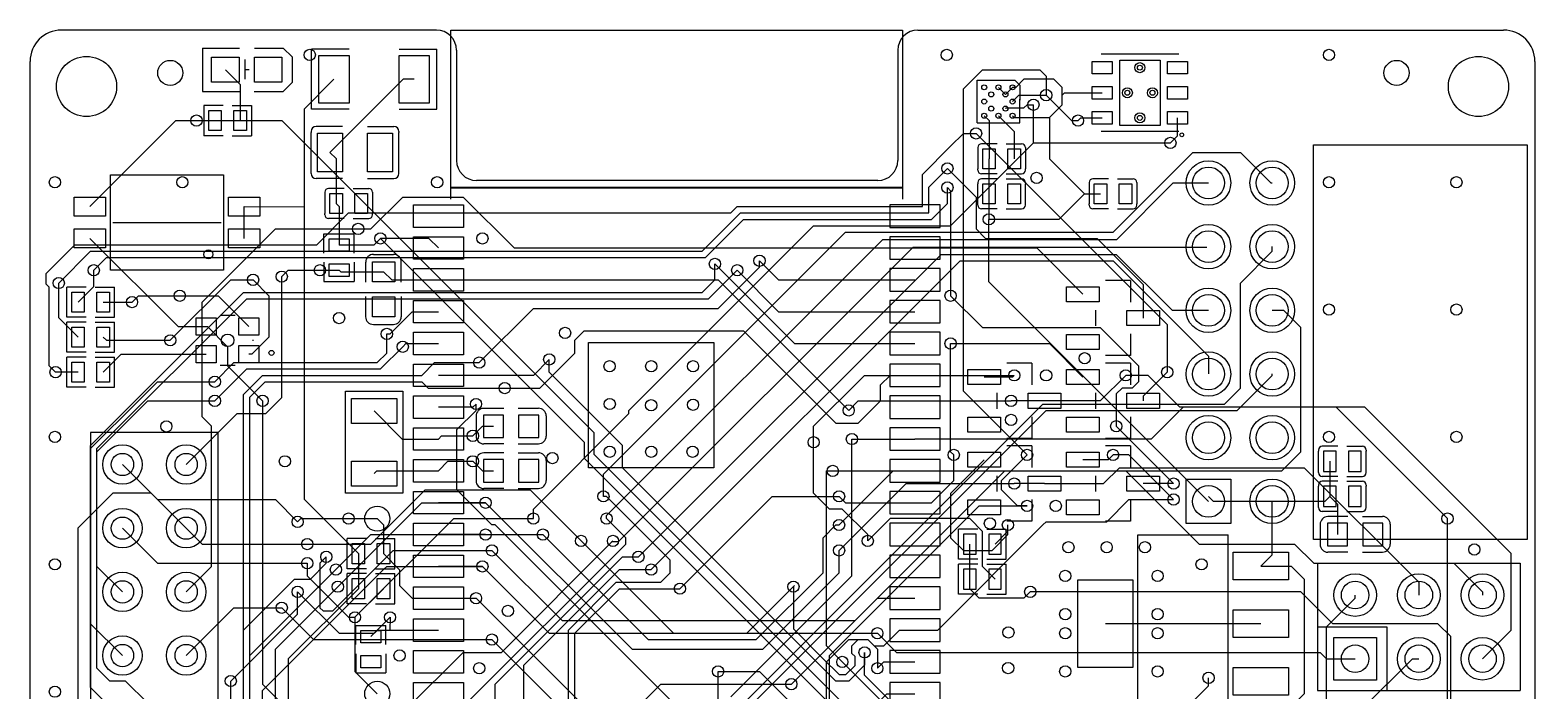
# Model space of a CAD drawing. Header units: millimetres. Extents: x 0 to 60, y 0 to 60.
# Drawn here: x 0 to 60, y 33.6 to 60 of the extents above; entities that cross this region are included whole.
import ezdxf

# ---------------------------------------------------------------- set-up
doc = ezdxf.new("R2010")
doc.units = ezdxf.units.MM

msp = doc.modelspace()

# ---------------------------------------------------------------- linework, layer by layer
for points in [[(15.999, 60), (1.25, 60)], [(16.2, 60), (15.999, 60)], [(35.4, 60), (58.75, 60)], [(6.871, 59.284), (8.344, 59.284)], [(6.871, 59.284), (6.871, 57.556)], [(8.56, 58.826), (8.56, 58.039)], [(8.953, 59.284), (10.096, 59.284)], [(10.096, 59.284), (10.452, 58.928), (10.452, 57.912), (10.096, 57.556)], [(12.716, 59.239), (11.216, 59.239)], [(11.216, 56.839), (11.216, 59.239)], [(14.716, 59.239), (16.216, 59.239)], [(16.216, 56.839), (16.216, 59.239)], [(17, 59.2), (17, 54.801)], [(34.6, 59.2), (34.6, 54.801)], [(42.701, 59.05), (45.8, 59.05)], [(0, 1.25), (0, 58.75)], [(7.785, 58.42), (8.374, 57.831), (8.374, 56.388)], [(8.56, 58.428), (8.735, 58.428)], [(39.751, 43.053), (37.211, 45.593), (37.211, 57.658), (37.973, 58.42), (40.259, 58.42), (40.513, 58.166), (40.513, 57.404)], [(60, 58.75), (60, 1.25)], [(12.116, 58.039), (10.922, 56.845), (10.922, 41.283), (13.089, 39.116)], [(15.316, 58.039), (14.874, 58.039), (11.953, 55.118)], [(37.759, 56.301), (37.759, 58), (39.258, 58), (39.458, 57.8), (39.458, 57.2)], [(38.891, 57.433), (38.608, 57.716)], [(39.174, 57.716), (38.891, 57.433)], [(39.174, 56.584), (39.243, 56.515), (40.64, 56.515), (41.148, 57.023), (41.148, 57.716), (40.825, 58.039), (39.624, 58.039), (39.301, 57.716), (39.174, 57.716)], [(6.871, 57.556), (8.344, 57.556)], [(8.928, 57.556), (10.096, 57.556)], [(20.066, 40.513), (20.066, 40.894), (23.876, 44.704), (23.876, 44.831), (25.273, 46.228), (31.242, 52.197), (36.703, 52.197), (40.005, 55.499), (40.005, 57.023)], [(37.759, 56.301), (39.458, 56.301), (39.458, 57.251)], [(38.891, 56.867), (38.92, 56.896), (39.624, 56.896), (39.751, 57.023), (40.005, 57.023)], [(39.174, 57.15), (39.428, 57.404), (40.513, 57.404)], [(40.513, 57.404), (41.529, 56.388), (41.783, 56.388)], [(41.148, 57.401), (41.247, 57.501), (42.751, 57.501)], [(6.923, 56.988), (6.923, 55.788)], [(7.693, 56.988), (6.923, 56.988)], [(8.053, 56.988), (8.823, 56.988)], [(8.823, 56.988), (8.823, 55.788)], [(12.716, 56.839), (11.216, 56.839)], [(14.716, 56.839), (16.216, 56.839)], [(38.042, 56.584), (38.235, 56.391), (38.235, 54.864)], [(38.608, 56.584), (39.235, 55.956), (39.235, 54.864)], [(40.64, 56.515), (40.64, 54.864), (42.037, 53.467), (42.68, 53.467)], [(41.783, 56.388), (41.897, 56.502), (42.751, 56.502)], [(45.466, 55.499), (45.75, 55.783), (45.75, 56.5)], [(1.016, 46.355), (0.762, 46.609), (0.762, 49.743), (0.635, 49.87), (0.635, 50.292), (1.778, 51.435), (11.43, 51.435), (12.7, 52.705), (27.94, 52.705), (28.194, 52.959), (35.577, 52.959), (35.577, 54.246), (36.703, 55.372), (37.211, 55.88), (37.719, 55.88)], [(2.388, 52.959), (5.817, 56.388), (6.634, 56.388)], [(6.634, 56.388), (7.374, 56.388)], [(6.634, 56.388), (10.033, 56.388), (22.479, 43.942), (22.479, 43.086), (32.545, 33.02), (39.116, 33.02), (41.783, 30.353), (42.164, 30.353), (44.577, 27.94), (44.577, 25.019), (45.339, 24.257)], [(11.203, 55.958), (11.203, 55.918)], [(11.203, 54.318), (11.203, 55.918)], [(12.453, 56.158), (11.403, 56.158)], [(13.453, 56.158), (14.503, 56.158)], [(14.703, 55.958), (14.703, 55.918)], [(14.703, 54.318), (14.703, 55.918)], [(37.719, 55.88), (45.339, 48.26), (45.339, 46.355)], [(45.8, 55.95), (42.7, 55.95)], [(7.693, 55.788), (6.923, 55.788)], [(8.053, 55.788), (8.823, 55.788)], [(37.785, 55.314), (37.785, 55.264)], [(37.785, 55.264), (37.785, 54.464)], [(38.555, 55.464), (37.935, 55.464)], [(38.915, 55.464), (39.535, 55.464)], [(39.685, 55.314), (39.685, 55.264)], [(39.685, 55.264), (39.685, 54.464)], [(40.005, 55.499), (45.466, 55.499)], [(11.953, 55.118), (12.2, 54.872), (12.2, 53.086)], [(22.86, 41.402), (22.86, 42.291), (32.512, 51.943), (43.18, 51.943), (46.355, 55.118), (48.26, 55.118), (49.477, 53.901), (49.525, 53.901)], [(38.235, 53.467), (38.235, 53.467), (38.235, 54.864)], [(1.143, 49.911), (2.413, 51.181), (26.797, 51.181), (28.321, 52.705), (35.833, 52.705), (35.833, 53.74), (36.576, 54.483)], [(11.203, 54.278), (11.203, 54.318)], [(12.453, 54.078), (11.403, 54.078)], [(13.453, 54.078), (14.503, 54.078)], [(14.703, 54.298), (14.703, 54.318)], [(14.703, 54.278), (14.703, 54.318)], [(33.8, 54), (17.8, 54)], [(36.576, 54.483), (37.719, 53.34), (37.719, 52.07), (38.1, 51.689), (42.545, 51.689), (44.379, 49.855), (44.379, 48.514)], [(37.785, 54.414), (37.785, 54.464)], [(38.555, 54.264), (37.935, 54.264)], [(38.555, 54.067), (37.935, 54.067)], [(38.915, 54.264), (39.535, 54.264)], [(38.915, 54.067), (39.535, 54.067)], [(39.685, 54.414), (39.685, 54.464)], [(43, 54.067), (42.38, 54.067)], [(43.36, 54.067), (43.98, 54.067)], [(2.54, 50.419), (3.048, 50.927), (26.924, 50.927), (28.448, 52.451), (35.941, 52.451), (36.576, 53.086), (36.576, 53.721)], [(11.75, 53.536), (11.75, 53.486)], [(11.75, 53.486), (11.75, 52.686)], [(12.52, 53.686), (11.9, 53.686)], [(12.88, 53.686), (13.5, 53.686)], [(13.65, 53.536), (13.65, 53.486)], [(13.65, 53.486), (13.65, 52.686)], [(34.798, 53.259), (34.798, 53.721), (16.764, 53.721)], [(16.764, 53.721), (16.764, 53.259)], [(22.987, 40.513), (22.987, 40.64), (33.995, 51.648), (43.327, 51.648), (45.583, 53.901), (46.985, 53.901)], [(36.576, 53.721), (36.703, 53.594), (36.703, 49.403)], [(37.785, 53.917), (37.785, 53.867)], [(37.785, 53.067), (37.785, 53.867)], [(38.227, 52.451), (38.235, 52.459), (38.235, 53.467)], [(42.037, 53.467), (41.021, 52.451), (38.227, 52.451)], [(39.685, 53.917), (39.685, 53.867)], [(39.685, 53.067), (39.685, 53.867)], [(42.23, 53.917), (42.23, 53.867)], [(42.23, 53.867), (42.23, 53.067)], [(44.13, 53.917), (44.13, 53.867)], [(44.13, 53.867), (44.13, 53.067)], [(8.534, 51.689), (8.534, 52.959)], [(8.534, 52.959), (10.922, 52.944)], [(12.2, 53.086), (12.319, 52.967), (12.319, 51.427)], [(13.081, 52.07), (13.589, 52.07), (14.859, 53.34), (17.272, 53.34), (19.304, 51.308), (35.281, 51.308)], [(37.785, 53.017), (37.785, 53.067)], [(38.555, 52.867), (37.935, 52.867)], [(38.915, 52.867), (39.535, 52.867)], [(39.685, 53.017), (39.685, 53.067)], [(42.23, 53.017), (42.23, 53.067)], [(43, 52.867), (42.38, 52.867)], [(43.36, 52.867), (43.98, 52.867)], [(44.13, 53.017), (44.13, 53.067)], [(3.302, 52.324), (7.62, 52.324)], [(11.75, 52.636), (11.75, 52.686)], [(12.52, 52.486), (11.9, 52.486)], [(12.88, 52.486), (13.5, 52.486)], [(13.65, 52.636), (13.65, 52.686)], [(46.985, 41.201), (38.227, 49.962), (38.227, 52.451)], [(2.388, 51.689), (5.9, 48.176), (7.023, 48.176)], [(6.223, 37.592), (7.239, 38.608), (7.239, 44.196), (6.858, 44.577), (6.858, 49.149), (9.779, 52.07), (13.081, 52.07)], [(11.718, 51.877), (12.918, 51.877)], [(11.718, 51.107), (11.718, 51.877)], [(16.281, 51.308), (15.9, 51.689), (13.97, 51.689), (13.708, 51.427), (12.319, 51.427)], [(12.918, 51.107), (12.918, 51.877)], [(13.97, 51.689), (22.098, 43.561), (22.098, 42.926), (32.385, 32.639), (38.862, 32.639), (41.783, 29.718), (42.037, 29.718)], [(13.692, 51.054), (14.492, 51.054)], [(22.606, 27.305), (40.386, 45.085), (47.625, 45.085), (48.26, 45.72), (48.26, 49.911), (49.526, 51.177), (49.526, 51.362)], [(23.18, 39.596), (23.467, 39.596), (35.207, 51.336), (46.924, 51.336)], [(24.257, 38.989), (36.322, 51.054), (43.307, 51.054), (45.539, 48.822), (46.986, 48.822)], [(35.281, 51.308), (40.137, 51.308), (41.981, 49.464)], [(1.913, 49.149), (2.54, 49.776), (2.54, 50.419)], [(3.683, 32.512), (2.413, 33.782), (2.413, 42.799), (2.413, 43.434), (8.255, 49.276), (8.509, 49.53), (26.797, 49.53), (27.305, 50.038), (27.305, 50.673)], [(3.683, 29.972), (4.699, 30.988), (4.699, 33.147), (3.81, 34.036), (3.175, 34.036), (2.667, 34.544), (2.667, 43.307), (8.636, 49.276), (27.051, 49.276), (28.194, 50.419)], [(10.033, 50.165), (10.287, 50.419), (11.557, 50.419)], [(11.557, 50.419), (12.319, 50.427)], [(11.718, 50.747), (11.718, 49.977)], [(12.319, 50.427), (12.39, 50.358), (14.097, 50.358)], [(12.918, 50.747), (12.918, 49.977)], [(13.382, 49.944), (13.382, 50.744)], [(14.802, 49.944), (14.802, 50.744)], [(17.907, 46.736), (20.066, 48.895), (26.797, 48.895), (27.432, 48.895), (29.083, 50.546), (29.083, 50.8)], [(24.765, 38.481), (37.084, 50.8), (43.18, 50.8), (46.986, 46.994), (46.986, 46.282)], [(27.305, 50.673), (30.48, 47.498), (35.281, 47.498)], [(28.194, 50.419), (29.845, 48.768), (35.281, 48.768)], [(29.083, 50.8), (29.845, 50.038), (35.281, 50.038)], [(1.913, 47.752), (1.143, 48.522), (1.143, 49.911)], [(5.588, 47.625), (8.001, 50.038), (8.89, 50.038)], [(6.223, 42.672), (8.255, 44.704), (9.398, 44.704), (10.033, 45.339), (10.033, 50.165)], [(8.89, 50.038), (9.525, 49.403), (9.525, 47.752), (8.847, 47.074), (8.725, 47.074)], [(11.718, 49.977), (12.918, 49.977)], [(14.097, 50.358), (14.417, 50.038), (16.281, 50.038)], [(16.281, 50.038), (27.432, 50.038), (32.639, 44.831)], [(43.879, 50.014), (42.879, 50.014)], [(43.879, 50.014), (43.879, 49.15)], [(1.462, 48.549), (1.462, 49.749)], [(2.232, 49.749), (1.462, 49.749)], [(2.592, 49.749), (3.362, 49.749)], [(3.362, 48.549), (3.362, 49.749)], [(4.064, 49.149), (4.318, 49.403), (5.969, 49.403)], [(5.969, 49.403), (7.496, 49.403), (8.725, 48.176)], [(13.376, 49.368), (13.376, 48.568)], [(14.796, 49.368), (14.796, 48.568)], [(36.703, 49.403), (37.973, 48.133), (42.672, 48.133), (44.196, 46.609), (44.196, 45.974), (44.069, 45.847)], [(36.703, 49.403), (37.973, 48.133), (42.672, 48.133), (44.196, 46.609), (44.196, 45.974), (43.942, 45.72), (43.542, 45.72), (43.307, 45.485), (43.307, 44.196)], [(2.913, 49.149), (2.913, 49.149), (4.064, 49.149)], [(7.573, 48.625), (7.945, 48.625)], [(7.872, 48.625), (8.177, 48.625)], [(14.224, 47.879), (14.351, 47.879), (15.24, 48.768), (16.281, 48.768)], [(30.353, 33.909), (38.862, 42.418), (49.911, 42.418), (50.673, 43.18), (50.673, 48.133), (49.985, 48.821), (49.525, 48.821)], [(42.479, 48.828), (42.479, 48.2)], [(2.232, 48.549), (1.462, 48.549)], [(1.462, 47.152), (1.462, 48.352)], [(2.232, 48.352), (1.462, 48.352)], [(2.592, 48.549), (3.362, 48.549)], [(2.592, 48.352), (3.362, 48.352)], [(3.362, 47.152), (3.362, 48.352)], [(7.023, 48.176), (7.069, 48.176), (7.874, 47.371), (7.874, 46.609), (9.271, 45.212)], [(13.686, 48.259), (14.486, 48.259)], [(18.923, 45.72), (20.32, 45.72), (21.717, 47.117), (21.717, 47.625), (22.098, 48.006), (28.448, 48.006), (32.131, 44.323), (33.02, 44.323), (33.909, 45.212), (33.909, 45.847), (34.29, 46.228), (35.281, 46.228)], [(2.913, 47.752), (3.04, 47.625), (5.588, 47.625)], [(6.875, 47.604), (6.875, 47.646)], [(6.875, 47.604), (6.875, 47.646)], [(7.366, 45.974), (8.128, 46.736), (13.843, 46.736), (14.224, 47.117), (14.224, 47.879)], [(8.875, 47.646), (8.875, 47.604)], [(8.875, 47.646), (8.875, 47.604)], [(14.859, 47.371), (14.986, 47.498), (16.281, 47.498)], [(36.703, 47.498), (40.645, 47.498), (41.981, 46.162)], [(36.83, 43.053), (36.703, 43.18), (36.703, 47.498)], [(43.879, 47.878), (43.879, 47.014)], [(2.232, 47.152), (1.462, 47.152)], [(1.462, 45.755), (1.462, 46.955)], [(2.232, 46.955), (1.462, 46.955)], [(2.592, 47.152), (3.362, 47.152)], [(2.592, 46.955), (3.362, 46.955)], [(2.913, 46.355), (3.632, 47.074), (7.023, 47.074)], [(3.362, 45.755), (3.362, 46.955)], [(7.366, 45.212), (8.636, 46.482), (13.97, 46.482), (14.859, 47.371)], [(20.701, 46.863), (20.066, 46.228), (16.281, 46.228)], [(33.274, 35.179), (33.274, 34.671), (32.639, 34.036), (32.131, 34.036), (23.622, 42.545), (23.622, 43.434), (20.701, 46.355), (20.701, 46.863)], [(43.879, 47.014), (42.879, 47.014)], [(1.913, 46.355), (1.913, 46.355), (1.016, 46.355)], [(6.223, 29.972), (8.509, 32.258), (8.509, 45.466), (9.271, 46.228), (15.621, 46.228), (16.129, 46.736), (17.907, 46.736)], [(8.177, 46.625), (7.573, 46.625)], [(28.956, 30.734), (28.956, 33.274), (40.513, 44.831), (48.133, 44.831), (49.526, 46.224), (49.526, 46.282)], [(31.242, 43.561), (31.242, 44.196), (33.147, 46.101), (33.274, 46.228), (39.243, 46.228)], [(39.243, 46.228), (39.177, 46.162), (38.044, 46.162)], [(39.942, 46.712), (38.942, 46.712)], [(39.942, 46.712), (39.942, 45.848)], [(43.688, 46.228), (42.672, 45.212), (40.442, 45.212)], [(43.879, 46.712), (42.879, 46.712)], [(56.515, 40.513), (52.07, 44.958), (45.847, 44.958), (44.577, 46.228), (43.688, 46.228)], [(43.879, 46.712), (43.879, 45.848)], [(45.339, 46.355), (44.379, 45.395), (44.379, 45.212)], [(2.232, 45.755), (1.462, 45.755)], [(3.683, 35.052), (2.413, 36.322), (2.413, 43.053), (2.413, 43.307), (4.318, 45.212), (5.08, 45.974), (7.366, 45.974)], [(2.592, 45.755), (3.362, 45.755)], [(6.223, 27.432), (8.763, 29.972), (8.763, 44.577), (8.763, 45.358), (9.377, 45.972), (9.379, 45.974), (15.621, 45.974), (15.875, 45.72), (18.923, 45.72)], [(3.683, 37.592), (2.667, 38.608), (2.667, 43.18), (4.699, 45.212), (7.366, 45.212)], [(9.271, 45.212), (9.271, 33.909), (14.224, 28.956)], [(17.78, 45.085), (17.653, 44.958), (16.281, 44.958)], [(26.543, 33.147), (25.654, 33.147), (18.542, 40.259), (18.415, 40.259), (17.907, 40.767), (17.018, 41.656), (17.018, 44.069), (17.78, 44.831), (17.78, 45.085)], [(32.639, 44.831), (33.02, 45.212), (39.116, 45.212)], [(38.542, 45.526), (38.542, 44.898)], [(40.442, 45.212), (39.116, 45.212)], [(42.479, 45.526), (42.479, 44.898)], [(13.716, 44.811), (14.839, 43.688), (16.281, 43.688)], [(17.781, 44.602), (17.781, 43.802)], [(18.891, 44.912), (18.091, 44.912)], [(19.467, 44.918), (20.267, 44.918)], [(20.576, 44.608), (20.576, 43.808)], [(57.912, 34.925), (59.055, 36.068), (59.055, 39.116), (53.213, 44.958), (45.974, 44.958), (44.704, 43.688), (35.281, 43.688)], [(39.942, 44.576), (39.942, 43.712)], [(43.879, 44.576), (43.879, 43.712)], [(16.281, 43.688), (16.408, 43.815), (17.653, 43.815)], [(17.653, 43.815), (18.034, 44.196), (18.476, 44.196)], [(43.307, 44.196), (45.593, 41.91)], [(18.891, 43.492), (18.091, 43.492)], [(19.467, 43.498), (20.267, 43.498)], [(27.94, 33.401), (32.766, 38.227), (32.766, 43.688)], [(33.401, 39.624), (33.401, 39.878), (32.385, 40.894), (31.877, 40.894), (31.242, 41.529), (31.242, 43.434), (31.242, 43.561)], [(32.766, 43.688), (35.281, 43.688)], [(39.942, 43.712), (38.942, 43.712)], [(39.942, 43.41), (38.942, 43.41)], [(39.942, 43.41), (39.942, 42.546)], [(43.879, 43.712), (42.879, 43.712)], [(43.879, 43.41), (42.879, 43.41)], [(43.879, 43.41), (43.879, 42.546)], [(51.374, 43.249), (51.374, 43.199)], [(52.144, 43.399), (51.524, 43.399)], [(52.504, 43.399), (53.124, 43.399)], [(53.274, 43.249), (53.274, 43.199)], [(3.683, 42.672), (5.08, 41.275), (9.779, 41.275), (10.668, 40.386)], [(16.281, 42.418), (16.662, 42.799), (17.653, 42.799)], [(17.653, 42.799), (18.034, 42.418), (18.476, 42.418)], [(17.781, 42.824), (17.781, 42.024)], [(18.891, 43.134), (18.091, 43.134)], [(19.467, 43.14), (20.267, 43.14)], [(20.576, 42.83), (20.576, 42.03)], [(35.281, 41.148), (35.941, 41.148), (36.83, 42.037), (36.83, 43.053)], [(38.044, 42.86), (36.703, 41.519), (36.703, 39.751), (37.211, 39.243), (38.354, 39.243), (38.989, 39.878), (38.989, 40.259)], [(39.751, 41.021), (39.37, 41.021), (38.735, 41.656), (38.735, 42.037), (39.751, 43.053)], [(43.18, 43.053), (42.987, 42.86), (41.981, 42.86)], [(45.593, 41.275), (43.815, 43.053), (43.18, 43.053)], [(51.374, 42.399), (51.374, 43.199)], [(51.824, 42.799), (51.824, 41.402)], [(53.274, 42.399), (53.274, 43.199)], [(13.716, 42.311), (13.823, 42.418), (16.281, 42.418)], [(32.385, 34.798), (31.75, 35.433), (31.75, 42.418), (32.004, 42.418)], [(32.004, 42.418), (35.281, 42.418)], [(32.258, 40.259), (34.417, 42.418), (43.688, 42.418), (46.609, 39.497), (50.419, 39.497), (51.181, 38.735), (56.769, 38.735), (57.912, 37.592), (57.912, 37.465)], [(38.542, 42.224), (38.542, 41.596)], [(40.442, 41.91), (42.799, 41.91), (43.434, 42.545), (50.8, 42.545), (55.372, 37.973), (55.372, 37.465)], [(42.479, 42.224), (42.479, 41.596)], [(51.374, 42.349), (51.374, 42.399)], [(52.144, 42.199), (51.524, 42.199)], [(52.144, 42.002), (51.524, 42.002)], [(52.504, 42.199), (53.124, 42.199)], [(52.504, 42.002), (53.124, 42.002)], [(53.274, 42.349), (53.274, 42.399)], [(6.223, 40.132), (4.826, 41.529), (3.302, 41.529), (1.905, 40.132), (1.905, 13.97), (1.27, 13.335), (1.27, 8.763)], [(11.049, 39.497), (13.589, 39.497), (15.113, 41.021), (15.748, 41.656), (19.939, 41.656), (21.971, 39.624)], [(18.891, 41.714), (18.091, 41.714)], [(19.467, 41.72), (20.267, 41.72)], [(21.463, 26.797), (21.463, 36.068), (23.368, 37.973), (25.146, 37.973), (25.527, 38.354), (25.527, 38.862), (22.987, 41.402), (22.86, 41.402)], [(25.908, 37.719), (29.591, 41.402), (32.258, 41.402)], [(32.258, 39.243), (34.925, 41.91), (39.243, 41.91)], [(32.258, 41.402), (32.512, 41.148), (35.281, 41.148)], [(40.442, 41.91), (39.243, 41.91)], [(45.593, 41.91), (44.379, 41.91)], [(49.525, 41.201), (47.191, 41.201), (46.99, 41.402)], [(51.824, 41.402), (51.623, 41.201), (49.525, 41.201)], [(51.374, 41.852), (51.374, 41.802)], [(51.374, 41.002), (51.374, 41.802)], [(51.824, 41.402), (52.134, 41.092), (52.134, 39.878)], [(53.274, 41.852), (53.274, 41.802)], [(53.274, 41.002), (53.274, 41.802)], [(12.271, 37.798), (15.621, 41.148), (18.161, 41.148)], [(18.161, 41.148), (16.281, 41.148)], [(18.161, 41.148), (24.003, 35.306), (29.21, 35.306), (32.258, 38.354), (32.258, 39.243)], [(32.543, 31.719), (31.877, 32.385), (31.877, 35.052), (37.846, 41.021), (39.751, 41.021)], [(35.281, 36.068), (36.195, 36.068), (40.386, 40.259), (40.513, 40.386), (42.926, 40.386), (43.815, 41.275), (45.593, 41.275)], [(39.942, 41.274), (39.942, 40.41)], [(43.879, 41.274), (43.879, 40.41)], [(49.073, 38.621), (49.525, 39.075), (49.525, 41.201)], [(51.374, 40.952), (51.374, 41.002)], [(52.144, 40.802), (51.524, 40.802)], [(52.504, 40.802), (53.124, 40.802)], [(53.274, 40.952), (53.274, 41.002)], [(10.668, 40.386), (10.795, 40.513), (12.7, 40.513)], [(12.7, 40.513), (13.843, 40.513)], [(12.954, 36.576), (16.891, 40.513), (19.939, 40.513), (20.066, 40.513)], [(13.843, 40.513), (14.089, 40.267), (14.089, 39.116)], [(15.621, 26.67), (16.383, 27.432), (16.85, 27.432), (17.018, 27.6), (17.018, 28.702), (17.272, 28.956), (17.272, 33.02), (23.749, 39.497), (23.749, 39.751), (22.987, 40.513)], [(20.447, 39.878), (24.638, 35.687), (28.956, 35.687), (31.623, 38.354), (31.623, 39.751), (32.131, 40.259), (32.258, 40.259)], [(38.473, 38.1), (37.973, 38.6), (37.973, 39.751), (37.973, 40.005), (37.465, 40.513), (34.29, 40.513), (33.401, 39.624)], [(38.473, 39.497), (38.989, 40.013), (38.989, 40.259)], [(39.942, 40.41), (38.942, 40.41)], [(43.879, 40.41), (42.879, 40.41)], [(51.181, 16.256), (56.515, 21.59), (56.515, 40.513)], [(51.436, 40.284), (51.436, 39.484)], [(52.546, 40.594), (51.746, 40.594)], [(53.122, 40.6), (53.922, 40.6)], [(54.231, 40.29), (54.231, 39.49)], [(3.683, 40.132), (5.08, 38.735), (11.049, 38.735)], [(6.223, 40.132), (6.858, 39.497), (11.049, 39.497)], [(12.192, 38.481), (13.589, 39.878), (18.161, 39.878)], [(12.638, 38.516), (12.638, 39.716)], [(13.408, 39.716), (12.638, 39.716)], [(12.954, 24.765), (12.954, 25.654), (15.621, 28.321), (15.621, 29.464), (14.986, 30.099), (14.986, 32.893), (17.272, 35.179), (18.796, 35.179), (23.241, 39.624)], [(13.768, 39.716), (14.538, 39.716)], [(14.538, 38.516), (14.538, 39.716)], [(18.161, 39.878), (16.281, 39.878)], [(18.161, 39.878), (20.447, 39.878)], [(21.971, 39.624), (25.654, 35.941), (27.94, 35.941), (28.575, 35.941), (30.48, 37.846)], [(37.022, 38.897), (37.022, 40.097)], [(37.792, 40.097), (37.022, 40.097)], [(38.152, 40.097), (38.922, 40.097)], [(38.922, 38.897), (38.922, 40.097)], [(44.174, 39.872), (47.774, 39.872)], [(44.174, 32.772), (44.174, 39.872)], [(47.774, 32.772), (47.774, 39.872)], [(11.811, 38.989), (11.557, 38.735), (11.557, 36.957), (11.684, 36.83), (12.065, 36.83), (14.478, 39.243), (18.415, 39.243)], [(13.089, 39.116), (13.089, 37.719)], [(14.089, 39.116), (14.732, 38.473), (14.732, 37.846), (15.24, 37.338), (16.281, 37.338)], [(18.415, 39.243), (21.209, 36.449), (32.893, 36.449), (33.782, 37.338), (35.281, 37.338)], [(37.473, 38.1), (37.473, 39.497)], [(52.546, 39.174), (51.746, 39.174)], [(53.122, 39.18), (53.922, 39.18)], [(6.223, 19.812), (8.509, 22.098), (8.509, 36.068), (10.541, 38.1), (11.176, 38.1), (11.811, 38.735), (11.811, 38.989)], [(8.763, 20.447), (8.763, 35.052), (12.192, 38.481)], [(9.271, 32.639), (9.271, 33.655), (14.097, 38.481), (14.224, 38.608), (18.034, 38.608)], [(11.049, 38.735), (11.049, 38.227), (12.573, 36.703), (12.7, 36.576), (12.954, 36.576)], [(13.408, 38.516), (12.638, 38.516)], [(13.768, 38.516), (14.538, 38.516)], [(18.034, 38.608), (16.281, 38.608)], [(16.637, 26.162), (18.669, 26.162), (20.066, 27.559), (20.066, 28.829), (20.229, 28.992), (20.672, 28.992), (20.828, 29.148), (20.828, 31.75), (19.685, 32.893), (19.685, 34.671), (23.495, 38.481), (24.765, 38.481)], [(17.653, 26.924), (18.542, 27.813), (18.542, 33.909), (23.622, 38.989), (24.257, 38.989)], [(18.034, 38.608), (20.701, 35.941), (33.782, 35.941)], [(37.792, 38.897), (37.022, 38.897)], [(37.022, 37.5), (37.022, 38.7)], [(37.792, 38.7), (37.022, 38.7)], [(38.152, 38.897), (38.922, 38.897)], [(38.152, 38.7), (38.922, 38.7)], [(49.073, 38.621), (50.277, 38.621), (50.8, 38.1), (50.8, 33.528), (50.292, 33.02), (46.863, 33.02), (45.72, 31.877), (45.72, 31.115), (44.958, 30.353), (44.323, 30.988), (41.933, 30.988), (40.292, 29.347), (40.292, 29.284), (39.99, 29.002), (38.776, 29.002)], [(38.922, 37.5), (38.922, 38.7)], [(51.332, 38.735), (59.412, 38.735)], [(51.332, 38.735), (51.332, 33.655)], [(59.412, 38.735), (59.412, 33.655)], [(6.223, 19.812), (8.509, 22.098), (8.509, 36.068), (10.541, 38.1), (11.176, 38.1), (11.43, 38.354)], [(9.779, 20.447), (9.779, 35.306), (12.319, 37.846)], [(12.638, 37.119), (12.638, 38.319)], [(13.408, 38.319), (12.638, 38.319)], [(13.768, 38.319), (14.538, 38.319)], [(14.538, 37.119), (14.538, 38.319)], [(39.878, 37.592), (39.624, 37.338), (37.846, 37.338), (37.473, 37.711), (37.473, 38.1)], [(13.089, 37.719), (10.287, 34.917), (10.287, 18.796), (8.763, 17.272), (6.223, 17.272)], [(8.001, 34.036), (10.668, 36.703), (10.668, 37.592)], [(10.668, 37.592), (12.319, 35.941), (12.7, 35.941), (13.716, 35.941), (14.351, 36.576)], [(14.089, 37.719), (12.954, 36.584), (12.954, 34.417), (13.843, 33.528)], [(16.281, 37.338), (17.78, 37.338)], [(17.78, 37.338), (23.368, 31.75), (25.908, 31.75)], [(21.971, 32.131), (21.717, 32.385), (21.717, 35.941), (23.495, 37.719), (25.908, 37.719)], [(22.733, 2.794), (38.227, 2.794), (43.815, 8.382), (43.815, 8.636), (49.147, 13.968), (49.655, 13.968), (53.594, 17.907), (56.642, 20.955), (56.642, 35.814), (56.134, 36.322), (51.943, 36.322), (50.673, 37.592), (39.878, 37.592)], [(30.433, 37.799), (30.433, 36.115), (31.623, 34.925), (32.258, 34.29), (32.531, 34.29), (32.893, 34.652), (32.893, 35.011), (32.766, 35.138), (32.766, 35.433), (33.02, 35.687), (33.401, 35.687), (33.782, 35.306), (33.782, 34.544)], [(37.792, 37.5), (37.022, 37.5)], [(38.152, 37.5), (38.922, 37.5)], [(50.546, 24.765), (51.689, 25.908), (51.689, 36.195), (52.832, 37.338), (52.832, 37.465)], [(6.223, 35.052), (8.128, 36.957), (10.033, 36.957)], [(10.033, 36.957), (11.303, 35.687), (18.415, 35.687)], [(13.408, 37.119), (12.638, 37.119)], [(13.768, 37.119), (14.538, 37.119)], [(12.988, 36.256), (14.188, 36.256)], [(12.988, 35.486), (12.988, 36.256)], [(13.589, 35.806), (13.851, 36.068), (16.281, 36.068)], [(14.188, 35.486), (14.188, 36.256)], [(14.351, 36.576), (14.348, 36.068)], [(31.75, 31.242), (31.75, 34.798), (32.639, 35.687), (33.401, 35.687), (33.655, 35.433), (34.036, 35.433), (34.671, 36.068), (35.281, 36.068)], [(49.073, 36.322), (42.875, 36.322)], [(51.332, 36.202), (54.102, 36.202), (54.102, 33.655)], [(18.415, 35.687), (21.971, 32.131)], [(33.782, 35.941), (34.544, 35.179), (51.435, 35.179), (51.689, 34.925), (52.832, 34.925)], [(12.988, 35.126), (12.988, 34.356)], [(14.188, 35.126), (14.188, 34.356)], [(37.465, 31.369), (36.176, 31.369), (33.274, 34.271), (33.274, 35.179)], [(37.084, 30.099), (37.973, 30.988), (44.704, 30.988), (46.609, 32.893), (53.086, 32.893), (55.118, 34.925), (55.372, 34.925)], [(6.223, 24.892), (13.208, 31.877), (19.596, 31.877), (21.247, 30.226), (25.166, 30.226), (26.289, 31.351), (27.432, 32.494), (27.432, 34.417)], [(12.988, 34.356), (14.188, 34.356)], [(27.432, 34.417), (29.083, 34.417), (31.115, 32.385), (31.115, 31.115), (31.623, 30.607), (32.893, 30.607), (33.655, 31.369), (33.655, 33.02), (34.163, 33.528), (35.281, 33.528)], [(37.084, 30.099), (32.385, 34.798)], [(33.782, 34.544), (34.036, 34.798), (35.281, 34.798)], [(6.223, 22.352), (8.001, 24.13), (8.001, 34.036)], [(20.928, 25.728), (21.664, 25.728), (22.86, 26.924), (23.114, 27.178), (23.114, 28.829), (23.368, 29.083), (23.368, 30.48), (23.622, 30.734), (23.622, 32.385), (25.146, 33.909), (30.353, 33.909)], [(44.897, 31.75), (46.99, 33.843), (46.99, 34.163)], [(51.332, 33.655), (59.412, 33.655)]]:
    msp.add_lwpolyline(points)
for points in [[(16.781, 59.998), (34.781, 59.998), (34.781, 53.698), (16.781, 53.698), (16.781, 59.998)], [(8.331, 58.915), (8.331, 57.925), (7.239, 57.925), (7.239, 58.915)], [(10.033, 58.915), (10.033, 57.925), (8.941, 57.925), (8.941, 58.915)], [(12.716, 57.089), (11.516, 57.089), (11.516, 58.989), (12.716, 58.989)], [(15.916, 57.089), (14.716, 57.089), (14.716, 58.989), (15.916, 58.989)], [(43.15, 58.251), (42.35, 58.251), (42.35, 58.751), (43.15, 58.751)], [(45.053, 58.8), (45.053, 56.2), (43.453, 56.2), (43.453, 58.8)], [(46.15, 58.251), (45.35, 58.251), (45.35, 58.751), (46.15, 58.751)], [(43.15, 57.25), (42.35, 57.25), (42.35, 57.75), (43.15, 57.75)], [(46.15, 57.25), (45.35, 57.25), (45.35, 57.75), (46.15, 57.75)], [(7.123, 56.788), (7.623, 56.788), (7.623, 55.988), (7.123, 55.988)], [(8.123, 56.788), (8.623, 56.788), (8.623, 55.988), (8.123, 55.988)], [(43.15, 56.252), (42.35, 56.252), (42.35, 56.752), (43.15, 56.752)], [(46.15, 56.249), (45.35, 56.249), (45.35, 56.749), (46.15, 56.749)], [(12.453, 54.343), (11.453, 54.343), (11.453, 55.893), (12.453, 55.893)], [(14.453, 54.343), (13.453, 54.343), (13.453, 55.893), (14.453, 55.893)], [(37.985, 55.264), (38.485, 55.264), (38.485, 54.464), (37.985, 54.464)], [(38.985, 55.264), (39.485, 55.264), (39.485, 54.464), (38.985, 54.464)], [(51.176, 39.931), (51.176, 55.425), (59.685, 55.425), (59.685, 39.677), (51.176, 39.677), (51.176, 39.931)], [(3.211, 50.424), (3.211, 54.224), (7.711, 54.224), (7.711, 50.424), (3.211, 50.424)], [(11.95, 53.486), (12.45, 53.486), (12.45, 52.686), (11.95, 52.686)], [(12.95, 53.486), (13.45, 53.486), (13.45, 52.686), (12.95, 52.686)], [(38.485, 53.067), (37.985, 53.067), (37.985, 53.867), (38.485, 53.867)], [(39.485, 53.067), (38.985, 53.067), (38.985, 53.867), (39.485, 53.867)], [(42.43, 53.867), (42.93, 53.867), (42.93, 53.067), (42.43, 53.067)], [(43.43, 53.867), (43.93, 53.867), (43.93, 53.067), (43.43, 53.067)], [(3.011, 52.578), (1.761, 52.578), (1.761, 53.34), (3.011, 53.34)], [(9.161, 52.578), (7.911, 52.578), (7.911, 53.34), (9.161, 53.34)], [(15.281, 53.028), (17.281, 53.028), (17.281, 52.128), (15.281, 52.128)], [(34.281, 52.128), (36.281, 52.128), (36.281, 53.028), (34.281, 53.028)], [(3.011, 51.308), (1.761, 51.308), (1.761, 52.07), (3.011, 52.07)], [(9.161, 51.308), (7.911, 51.308), (7.911, 52.07), (9.161, 52.07)], [(11.918, 51.177), (11.918, 51.677), (12.718, 51.677), (12.718, 51.177)], [(15.281, 51.758), (17.281, 51.758), (17.281, 50.858), (15.281, 50.858)], [(34.281, 50.858), (36.281, 50.858), (36.281, 51.758), (34.281, 51.758)], [(11.918, 50.177), (11.918, 50.677), (12.718, 50.677), (12.718, 50.177)], [(13.648, 49.957), (13.648, 50.757), (14.548, 50.757), (14.548, 49.957)], [(15.281, 50.488), (17.281, 50.488), (17.281, 49.588), (15.281, 49.588)], [(34.281, 49.588), (36.281, 49.588), (36.281, 50.488), (34.281, 50.488)], [(2.162, 48.749), (1.662, 48.749), (1.662, 49.549), (2.162, 49.549)], [(3.162, 48.749), (2.662, 48.749), (2.662, 49.549), (3.162, 49.549)], [(13.648, 48.557), (13.648, 49.357), (14.548, 49.357), (14.548, 48.557)], [(15.281, 49.218), (17.281, 49.218), (17.281, 48.318), (15.281, 48.318)], [(34.281, 48.318), (36.281, 48.318), (36.281, 49.218), (34.281, 49.218)], [(41.329, 49.764), (42.629, 49.764), (42.629, 49.164), (41.329, 49.164)], [(43.729, 48.814), (45.029, 48.814), (45.029, 48.214), (43.729, 48.214)], [(2.162, 47.352), (1.662, 47.352), (1.662, 48.152), (2.162, 48.152)], [(3.162, 47.352), (2.662, 47.352), (2.662, 48.152), (3.162, 48.152)], [(6.625, 48.525), (7.425, 48.525), (7.425, 47.825), (6.625, 47.825)], [(8.325, 48.525), (9.125, 48.525), (9.125, 47.825), (8.325, 47.825)], [(6.625, 47.425), (7.425, 47.425), (7.425, 46.725), (6.625, 46.725)], [(8.325, 47.425), (9.125, 47.425), (9.125, 46.725), (8.325, 46.725)], [(15.281, 47.948), (17.281, 47.948), (17.281, 47.048), (15.281, 47.048)], [(22.264, 47.535), (27.264, 47.535), (27.264, 42.535), (22.264, 42.535)], [(34.281, 47.048), (36.281, 47.048), (36.281, 47.948), (34.281, 47.948)], [(41.329, 47.864), (42.629, 47.864), (42.629, 47.264), (41.329, 47.264)], [(2.162, 45.955), (1.662, 45.955), (1.662, 46.755), (2.162, 46.755)], [(3.162, 45.955), (2.662, 45.955), (2.662, 46.755), (3.162, 46.755)], [(15.281, 46.678), (17.281, 46.678), (17.281, 45.778), (15.281, 45.778)], [(34.281, 45.778), (36.281, 45.778), (36.281, 46.678), (34.281, 46.678)], [(37.392, 46.462), (38.692, 46.462), (38.692, 45.862), (37.392, 45.862)], [(41.329, 46.462), (42.629, 46.462), (42.629, 45.862), (41.329, 45.862)], [(12.573, 41.529), (12.573, 45.593), (14.859, 45.593), (14.859, 41.529), (12.573, 41.529)], [(14.616, 44.311), (12.816, 44.311), (12.816, 45.311), (14.616, 45.311)], [(15.281, 45.408), (17.281, 45.408), (17.281, 44.508), (15.281, 44.508)], [(34.281, 44.508), (36.281, 44.508), (36.281, 45.408), (34.281, 45.408)], [(39.792, 45.512), (41.092, 45.512), (41.092, 44.912), (39.792, 44.912)], [(43.729, 45.512), (45.029, 45.512), (45.029, 44.912), (43.729, 44.912)], [(18.878, 44.646), (18.078, 44.646), (18.078, 43.746), (18.878, 43.746)], [(20.278, 44.646), (19.478, 44.646), (19.478, 43.746), (20.278, 43.746)], [(37.392, 44.562), (38.692, 44.562), (38.692, 43.962), (37.392, 43.962)], [(41.329, 44.562), (42.629, 44.562), (42.629, 43.962), (41.329, 43.962)], [(7.493, 8.382), (7.493, 43.942), (2.413, 43.942), (2.413, 8.382), (7.493, 8.382)], [(15.281, 44.138), (17.281, 44.138), (17.281, 43.238), (15.281, 43.238)], [(34.281, 43.238), (36.281, 43.238), (36.281, 44.138), (34.281, 44.138)], [(14.616, 41.811), (12.816, 41.811), (12.816, 42.811), (14.616, 42.811)], [(15.281, 42.868), (17.281, 42.868), (17.281, 41.968), (15.281, 41.968)], [(18.878, 42.868), (18.078, 42.868), (18.078, 41.968), (18.878, 41.968)], [(20.278, 42.868), (19.478, 42.868), (19.478, 41.968), (20.278, 41.968)], [(34.281, 41.968), (36.281, 41.968), (36.281, 42.868), (34.281, 42.868)], [(37.392, 43.16), (38.692, 43.16), (38.692, 42.56), (37.392, 42.56)], [(41.329, 43.16), (42.629, 43.16), (42.629, 42.56), (41.329, 42.56)], [(51.574, 42.399), (52.074, 42.399), (52.074, 43.199), (51.574, 43.199)], [(52.574, 42.399), (53.074, 42.399), (53.074, 43.199), (52.574, 43.199)], [(39.792, 42.21), (41.092, 42.21), (41.092, 41.61), (39.792, 41.61)], [(43.729, 42.21), (45.029, 42.21), (45.029, 41.61), (43.729, 41.61)], [(46.096, 40.312), (46.096, 42.09), (47.874, 42.09), (47.874, 40.312)], [(15.281, 41.598), (17.281, 41.598), (17.281, 40.698), (15.281, 40.698)], [(34.281, 40.698), (36.281, 40.698), (36.281, 41.598), (34.281, 41.598)], [(51.574, 41.002), (52.074, 41.002), (52.074, 41.802), (51.574, 41.802)], [(52.574, 41.002), (53.074, 41.002), (53.074, 41.802), (52.574, 41.802)], [(37.392, 41.26), (38.692, 41.26), (38.692, 40.66), (37.392, 40.66)], [(41.329, 41.26), (42.629, 41.26), (42.629, 40.66), (41.329, 40.66)], [(15.281, 40.328), (17.281, 40.328), (17.281, 39.428), (15.281, 39.428)], [(34.281, 39.428), (36.281, 39.428), (36.281, 40.328), (34.281, 40.328)], [(52.533, 40.328), (51.733, 40.328), (51.733, 39.428), (52.533, 39.428)], [(53.933, 40.328), (53.133, 40.328), (53.133, 39.428), (53.933, 39.428)], [(37.222, 39.097), (37.722, 39.097), (37.722, 39.897), (37.222, 39.897)], [(38.222, 39.097), (38.722, 39.097), (38.722, 39.897), (38.222, 39.897)], [(13.338, 38.716), (12.838, 38.716), (12.838, 39.516), (13.338, 39.516)], [(14.338, 38.716), (13.838, 38.716), (13.838, 39.516), (14.338, 39.516)], [(15.281, 39.058), (17.281, 39.058), (17.281, 38.158), (15.281, 38.158)], [(34.281, 38.158), (36.281, 38.158), (36.281, 39.058), (34.281, 39.058)], [(47.973, 38.072), (47.973, 39.172), (50.173, 39.172), (50.173, 38.072)], [(37.222, 37.7), (37.722, 37.7), (37.722, 38.5), (37.222, 38.5)], [(38.222, 37.7), (38.722, 37.7), (38.722, 38.5), (38.222, 38.5)], [(13.338, 37.319), (12.838, 37.319), (12.838, 38.119), (13.338, 38.119)], [(14.338, 37.319), (13.838, 37.319), (13.838, 38.119), (14.338, 38.119)], [(41.775, 34.572), (41.775, 38.072), (43.975, 38.072), (43.975, 34.572)], [(15.281, 37.788), (17.281, 37.788), (17.281, 36.888), (15.281, 36.888)], [(34.281, 36.888), (36.281, 36.888), (36.281, 37.788), (34.281, 37.788)], [(47.973, 35.772), (47.973, 36.872), (50.173, 36.872), (50.173, 35.772)], [(13.188, 35.556), (13.188, 36.056), (13.988, 36.056), (13.988, 35.556)], [(15.281, 36.518), (17.281, 36.518), (17.281, 35.618), (15.281, 35.618)], [(34.281, 35.618), (36.281, 35.618), (36.281, 36.518), (34.281, 36.518)], [(51.982, 35.775), (53.682, 35.775), (53.682, 34.075), (51.982, 34.075)], [(13.188, 34.556), (13.188, 35.056), (13.988, 35.056), (13.988, 34.556)], [(15.281, 35.248), (17.281, 35.248), (17.281, 34.348), (15.281, 34.348)], [(34.281, 34.348), (36.281, 34.348), (36.281, 35.248), (34.281, 35.248)], [(47.973, 33.472), (47.973, 34.572), (50.173, 34.572), (50.173, 33.472)], [(15.281, 33.978), (17.281, 33.978), (17.281, 33.078), (15.281, 33.078)], [(34.281, 33.078), (36.281, 33.078), (36.281, 33.978), (34.281, 33.978)]]:
    msp.add_lwpolyline(points, close=True)
for centre, radius in [((2.25, 57.75), 1.2), ((11.15, 59.01), 0.225), ((36.55, 59.01), 0.225), ((51.79, 59.01), 0.225), ((57.75, 57.75), 1.2), ((5.588, 58.293), 0.5), ((44.248, 58.501), 0.2), ((44.248, 58.501), 0.1), ((54.483, 58.293), 0.5), ((38.042, 57.716), 0.1), ((38.608, 57.716), 0.1), ((39.174, 57.716), 0.1), ((40.513, 57.404), 0.225), ((43.75, 57.5), 0.2), ((43.75, 57.5), 0.1), ((44.75, 57.5), 0.2), ((44.751, 57.5), 0.1), ((38.042, 57.15), 0.1), ((38.325, 57.433), 0.1), ((38.891, 57.433), 0.1), ((39.174, 57.15), 0.1), ((40.005, 57.023), 0.225), ((6.634, 56.388), 0.225), ((38.042, 56.584), 0.1), ((38.325, 56.867), 0.1), ((38.608, 56.584), 0.1), ((38.891, 56.867), 0.1), ((39.174, 56.584), 0.1), ((41.783, 56.388), 0.225), ((44.25, 56.499), 0.2), ((44.25, 56.499), 0.1), ((37.719, 55.88), 0.225), ((45.92, 55.82), 0.0752), ((45.466, 55.499), 0.225), ((36.576, 54.483), 0.225), ((46.985, 53.901), 0.889), ((49.525, 53.901), 0.889), ((0.99, 53.93), 0.225), ((6.07, 53.93), 0.225), ((16.23, 53.93), 0.225), ((40.132, 54.102), 0.225), ((46.985, 53.901), 0.635), ((49.525, 53.901), 0.635), ((51.79, 53.93), 0.225), ((56.87, 53.93), 0.225), ((36.576, 53.721), 0.225), ((13.081, 52.07), 0.225), ((38.227, 52.451), 0.225), ((46.985, 51.361), 0.889), ((49.525, 51.361), 0.889), ((13.97, 51.689), 0.225), ((18.034, 51.689), 0.225), ((46.985, 51.361), 0.635), ((49.525, 51.361), 0.635), ((7.112, 51.054), 0.18), ((29.083, 50.8), 0.225), ((2.54, 50.419), 0.225), ((11.557, 50.419), 0.225), ((27.305, 50.673), 0.225), ((28.194, 50.419), 0.225), ((1.143, 49.911), 0.225), ((8.89, 50.038), 0.225), ((10.033, 50.165), 0.225), ((4.064, 49.149), 0.225), ((5.969, 49.403), 0.225), ((36.703, 49.403), 0.225), ((46.985, 48.821), 0.889), ((46.985, 48.821), 0.635), ((49.525, 48.821), 0.889), ((49.525, 48.821), 0.635), ((12.319, 48.514), 0.225), ((51.79, 48.85), 0.225), ((56.87, 48.85), 0.225), ((14.224, 47.879), 0.225), ((21.331, 47.922), 0.225), ((5.588, 47.625), 0.225), ((7.875, 47.625), 0.25), ((14.859, 47.371), 0.225), ((36.703, 47.498), 0.225), ((9.625, 47.125), 0.1), ((17.907, 46.736), 0.225), ((20.701, 46.863), 0.225), ((23.104, 46.592), 0.225), ((24.768, 46.592), 0.225), ((26.432, 46.592), 0.225), ((42.048, 46.912), 0.225), ((46.985, 46.281), 0.889), ((46.985, 46.281), 0.635), ((49.525, 46.281), 0.889), ((49.525, 46.281), 0.635), ((1.016, 46.355), 0.225), ((39.243, 46.228), 0.225), ((40.513, 46.228), 0.225), ((43.688, 46.228), 0.225), ((45.339, 46.355), 0.225), ((7.366, 45.974), 0.225), ((18.923, 45.72), 0.225), ((7.366, 45.212), 0.225), ((9.271, 45.212), 0.225), ((17.78, 45.085), 0.225), ((23.114, 45.085), 0.225), ((24.764, 45.035), 0.225), ((24.764, 45.035), 0.225), ((26.432, 45.056), 0.225), ((32.639, 44.831), 0.225), ((39.116, 45.212), 0.225), ((5.433, 44.193), 0.225), ((39.116, 44.45), 0.225), ((43.307, 44.196), 0.225), ((46.985, 43.741), 0.889), ((49.525, 43.741), 0.889), ((0.99, 43.77), 0.225), ((17.653, 43.815), 0.225), ((32.766, 43.688), 0.225), ((46.985, 43.741), 0.635), ((49.525, 43.741), 0.635), ((51.79, 43.77), 0.225), ((56.87, 43.77), 0.225), ((3.683, 42.672), 0.787), ((6.223, 42.672), 0.787), ((23.114, 43.18), 0.225), ((24.765, 43.18), 0.225), ((26.416, 43.18), 0.225), ((31.242, 43.561), 0.225), ((36.83, 43.053), 0.225), ((39.751, 43.053), 0.225), ((43.18, 43.053), 0.225), ((3.683, 42.672), 0.445), ((6.223, 42.672), 0.445), ((10.16, 42.799), 0.225), ((17.653, 42.799), 0.225), ((20.828, 42.926), 0.225), ((32.004, 42.418), 0.225), ((39.243, 41.91), 0.225), ((45.593, 41.91), 0.225), ((49.525, 41.201), 0.889), ((22.86, 41.402), 0.225), ((32.258, 41.402), 0.225), ((45.593, 41.275), 0.225), ((46.985, 41.201), 0.635), ((49.525, 41.201), 0.635), ((3.683, 40.132), 0.787), ((6.223, 40.132), 0.787), ((13.843, 40.513), 0.5), ((18.161, 41.148), 0.225), ((39.751, 41.021), 0.225), ((40.894, 41.021), 0.225), ((3.683, 40.132), 0.445), ((6.223, 40.132), 0.445), ((10.668, 40.386), 0.225), ((12.7, 40.513), 0.225), ((20.066, 40.513), 0.225), ((22.987, 40.513), 0.225), ((32.258, 40.259), 0.225), ((38.272, 40.32), 0.225), ((38.989, 40.259), 0.225), ((56.515, 40.513), 0.225), ((11.049, 39.497), 0.225), ((18.161, 39.878), 0.225), ((20.447, 39.878), 0.225), ((21.971, 39.624), 0.225), ((23.241, 39.624), 0.225), ((33.401, 39.624), 0.225), ((11.811, 38.989), 0.225), ((18.415, 39.243), 0.225), ((24.257, 38.989), 0.225), ((32.258, 39.243), 0.225), ((41.402, 39.37), 0.225), ((42.926, 39.37), 0.225), ((44.45, 39.37), 0.225), ((57.585, 39.281), 0.225), ((0.99, 38.69), 0.225), ((11.049, 38.735), 0.225), ((12.192, 38.481), 0.225), ((18.034, 38.608), 0.225), ((24.765, 38.481), 0.225), ((41.275, 38.227), 0.225), ((44.958, 38.227), 0.225), ((46.71, 38.69), 0.225), ((3.683, 37.592), 0.787), ((3.683, 37.592), 0.445), ((6.223, 37.592), 0.787), ((6.223, 37.592), 0.445), ((10.668, 37.592), 0.225), ((12.271, 37.798), 0.225), ((25.908, 37.719), 0.225), ((30.434, 37.799), 0.225), ((39.878, 37.592), 0.225), ((52.832, 37.465), 0.85), ((52.832, 37.465), 0.55), ((55.372, 37.465), 0.85), ((55.372, 37.465), 0.55), ((57.912, 37.465), 0.85), ((57.912, 37.465), 0.55), ((17.78, 37.338), 0.225), ((10.033, 36.957), 0.225), ((12.954, 36.576), 0.225), ((14.351, 36.576), 0.225), ((19.05, 36.83), 0.225), ((41.275, 36.703), 0.225), ((44.958, 36.703), 0.225), ((33.782, 35.941), 0.225), ((39.008, 35.974), 0.225), ((41.275, 35.941), 0.225), ((44.958, 35.941), 0.225), ((3.683, 35.052), 0.787), ((3.683, 35.052), 0.445), ((6.223, 35.052), 0.787), ((6.223, 35.052), 0.445), ((18.415, 35.687), 0.225), ((33.274, 35.179), 0.225), ((52.832, 34.925), 0.55), ((55.372, 34.925), 0.85), ((55.372, 34.925), 0.55), ((57.912, 34.925), 0.85), ((57.912, 34.925), 0.55), ((14.732, 35.052), 0.225), ((32.385, 34.798), 0.225), ((8.001, 34.036), 0.225), ((17.907, 34.544), 0.225), ((27.432, 34.417), 0.225), ((33.782, 34.544), 0.225), ((38.998, 34.551), 0.225), ((41.275, 34.417), 0.225), ((44.958, 34.417), 0.225), ((46.99, 34.163), 0.225), ((0.99, 33.61), 0.225), ((13.843, 33.528), 0.5), ((30.353, 33.909), 0.225)]:
    msp.add_circle(centre, radius)
for centre, radius, start, end in [((1.25, 58.75), 1.25, 90, 180), ((35.4, 59.2), 0.8, 90, 180), ((58.75, 58.75), 1.25, 0, 90), ((16.2, 59.2), 0.8, 0, 90), ((11.403, 55.958), 0.2, 90, 180), ((14.503, 55.958), 0.2, 360, 90), ((37.935, 55.314), 0.15, 90, 180), ((39.535, 55.314), 0.15, 360, 90), ((17.8, 54.8), 0.8, 180, 270), ((33.8, 54.8), 0.8, 270, 360), ((11.403, 54.278), 0.2, 180, 270), ((14.503, 54.278), 0.2, 270, 0), ((37.935, 54.414), 0.15, 180, 270), ((37.935, 53.917), 0.15, 90, 180), ((39.535, 54.414), 0.15, 270, 0), ((39.535, 53.917), 0.15, 360, 90), ((42.38, 53.917), 0.15, 90, 180), ((43.98, 53.917), 0.15, 360, 90), ((11.9, 53.536), 0.15, 90, 180), ((13.5, 53.536), 0.15, 360, 90), ((37.935, 53.017), 0.15, 180, 270), ((39.535, 53.017), 0.15, 270, 360), ((42.38, 53.017), 0.15, 180, 270), ((43.98, 53.017), 0.15, 270, 0), ((11.9, 52.636), 0.15, 180, 270), ((13.5, 52.636), 0.15, 270, 0), ((13.692, 50.744), 0.31, 90, 180), ((14.492, 50.744), 0.31, 0, 90), ((13.686, 48.568), 0.31, 180, 270), ((14.486, 48.568), 0.31, 270, 0), ((18.091, 44.602), 0.31, 90, 180), ((20.267, 44.608), 0.31, 0, 90), ((18.091, 43.802), 0.31, 180, 270), ((20.267, 43.808), 0.31, 270, 360), ((51.524, 43.249), 0.15, 90, 180), ((53.124, 43.249), 0.15, 360, 90), ((18.091, 42.824), 0.31, 90, 180), ((20.267, 42.83), 0.31, 0, 90), ((18.091, 42.024), 0.31, 180, 270), ((20.267, 42.03), 0.31, 270, 360), ((51.524, 42.349), 0.15, 180, 270), ((51.524, 41.852), 0.15, 90, 180), ((53.124, 42.349), 0.15, 270, 0), ((53.124, 41.852), 0.15, 360, 90), ((51.524, 40.952), 0.15, 180, 270), ((53.124, 40.952), 0.15, 270, 0), ((51.746, 40.284), 0.31, 90, 180), ((53.922, 40.29), 0.31, 0, 90), ((51.746, 39.484), 0.31, 180, 270), ((53.922, 39.49), 0.31, 270, 360)]:
    msp.add_arc(centre, radius, start, end)

doc.saveas('drawing.dxf')
